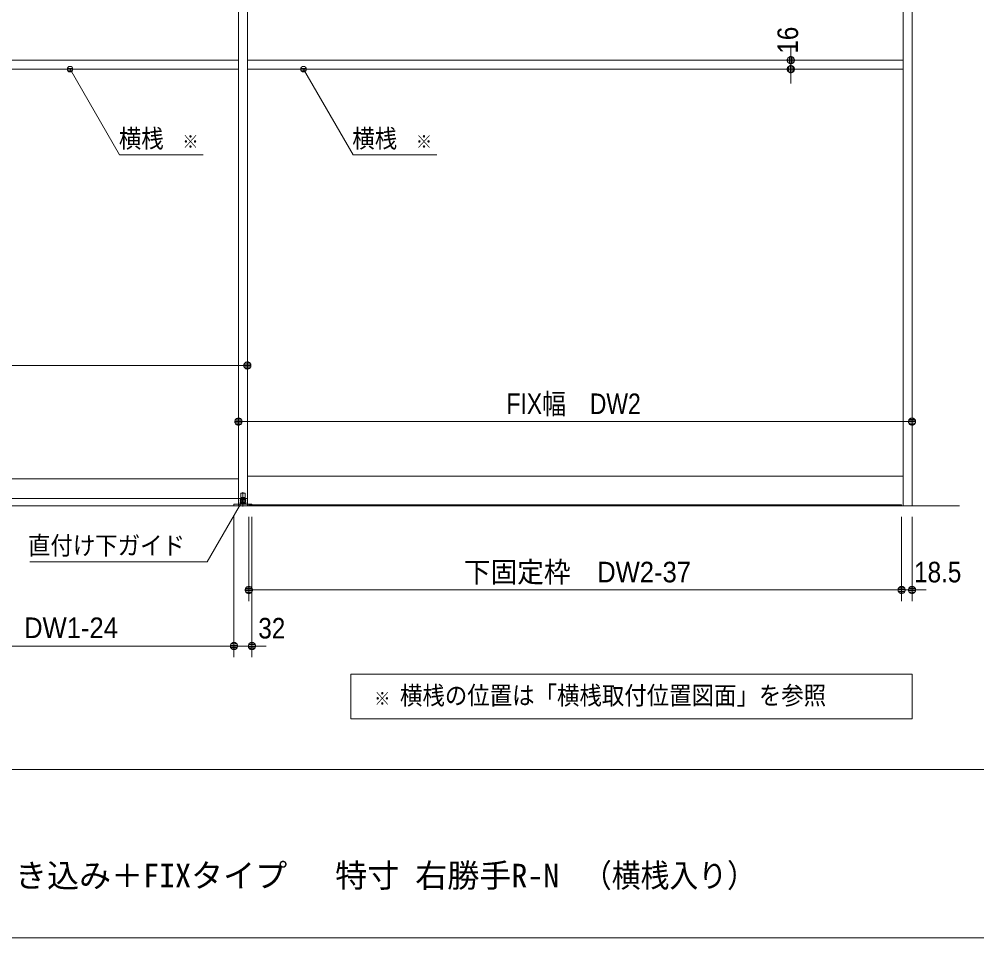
# Model space of a CAD drawing. Units: millimetres, scale not verified. Extents: x -6062 to 6062, y -3045 to 3045.
# Drawn here: x -3694 to -1988, y -2770 to -1133 of the extents above; entities that cross this region are included whole.
import ezdxf
from ezdxf.enums import TextEntityAlignment as Align

# ---------------------------------------------------------------- set-up
doc = ezdxf.new("R2010")
doc.units = ezdxf.units.MM
doc.header["$LTSCALE"] = 20
for name, color, linetype, lineweight in [('0-0_3一般', 7, 'Continuous', 9), ('0-1_2寸法-3', 7, 'Continuous', 9), ('0-2_2寸法-1', 7, 'Continuous', 9), ('0-3_0', 7, 'Continuous', 9), ('0-4_2寸法-2', 7, 'Continuous', 9), ('0-5_1図面枠', 7, 'Continuous', 9)]:
    doc.layers.add(name, color=color, linetype=linetype, lineweight=lineweight)
doc.styles.add('ＭＳ ゴシック', font='')
doc.styles.add('ＭＳ Ｐゴシック', font='')
doc.styles.get('ＭＳ ゴシック').set_extended_font_data('MS Gothic')
doc.styles.get('ＭＳ Ｐゴシック').set_extended_font_data('MS PGothic')

# ---------------------------------------------------------------- blocks, each defined once
blk = doc.blocks.new('グループ-63')
at = {"layer": '0-0_3一般'}
for p, q in [((-6320, 7000), (-6320, -40000)), ((-4623.5, -40000), (-55863.5, -40000))]:
    blk.add_line(p, q, dxfattribs=at)
blk = doc.blocks.new('グループ-64')
at = {"layer": '0-0_3一般'}
for p, q in [((-30320, 6840), (-30320, -40000)), ((-30000, 6840), (-30000, -40000)), ((-6640, -40000), (-6640, 6840)), ((-6320, -40000), (-6320, 6840)), ((-30320, -39740), (-30320, 6100)), ((-53680, -24120), (-30320, -24120)), ((-30000, -24120), (-6640, -24120)), ((-53680, -24440), (-30320, -24440)), ((-30000, -24440), (-6640, -24440)), ((-30320, -39040), (-53680, -39040)), ((-6640, -38940), (-30000, -38940)), ((-30235, -39800), (-30235, -39560)), ((-30225, -39550), (-30095, -39550)), ((-30160, -40027.8), (-30160, -39520)), ((-30085, -39560), (-30085, -39800)), ((-54000, -39740), (-30000, -39740)), ((-30260, -39922), (-30260, -39862)), ((-30200, -39862), (-30260, -39862)), ((-30260, -39942), (-30260, -39922)), ((-30260, -39922), (-30060, -39922)), ((-30085, -39800), (-30235, -39800)), ((-30234, -39800), (-30234, -39862)), ((-30234, -39800), (-30086, -39800)), ((-30120, -39862), (-30200, -39862)), ((-30060, -39862), (-30120, -39862)), ((-30086, -39800), (-30086, -39862)), ((-30060, -39922), (-30060, -39862)), ((-6320, -40000), (-30320, -40000)), ((-29840, -39942), (-30260, -39942))]:
    blk.add_line(p, q, dxfattribs=at)
for points in [[(-30000, -39740), (-30000, 6100), (-54000, 6100)], [(-30260, -39922), (-30060, -39922), (-30060, -39942)], [(-30480, -40000), (-29840, -40000), (-29840, -39942)], [(-30260, -39942), (-30480, -39942), (-30480, -40000)]]:
    blk.add_lwpolyline(points, dxfattribs=at)
blk.add_lwpolyline([(-6690, -39970), (-6690, -40000), (-29950, -40000), (-29950, -39970)], close=True, dxfattribs=at)
for centre, start, end in [((-30225, -39560), 90, 180), ((-30095, -39560), 0, 90)]:
    blk.add_arc(centre, 10, start, end, dxfattribs=at)
blk = doc.blocks.new('グループ-65')
at = {"layer": '0-0_3一般'}
for name in ['グループ-63', 'グループ-64']:
    blk.add_blockref(name, (0, 0), dxfattribs=at)
blk = doc.blocks.new('_Dot')
at = {"layer": '0-3_0'}
for p, q in [((-10, 0), (-20, 0)), ((9.78, 2), (-9.78, 2)), ((7.99, 6), (-7.99, 6)), ((9.16, -3.98), (-9.16, -3.98)), ((6, -7.98), (-6, -7.98))]:
    blk.add_line(p, q, dxfattribs=at)
for points in [[(10, 0), (9.92, 1.25), (9.69, 2.49), (9.3, 3.68), (8.76, 4.82), (8.09, 5.88), (7.29, 6.85), (6.37, 7.71), (5.36, 8.44), (4.26, 9.05), (3.09, 9.51), (1.87, 9.82), (0.63, 9.98), (-0.63, 9.98), (-1.87, 9.82), (-3.09, 9.51), (-4.26, 9.05), (-5.36, 8.44), (-6.37, 7.71), (-7.29, 6.85), (-8.09, 5.88), (-8.76, 4.82), (-9.3, 3.68), (-9.69, 2.49), (-9.92, 1.25), (-10, 0), (0, 0)], [(-10, 0), (-9.92, -1.25), (-9.69, -2.49), (-9.3, -3.68), (-8.76, -4.82), (-8.09, -5.88), (-7.29, -6.85), (-6.37, -7.71), (-5.36, -8.44), (-4.26, -9.05), (-3.09, -9.51), (-1.87, -9.82), (-0.63, -9.98), (0.63, -9.98), (1.87, -9.82), (3.09, -9.51), (4.26, -9.05), (5.36, -8.44), (6.37, -7.71), (7.29, -6.85), (8.09, -5.88), (8.76, -4.82), (9.3, -3.68), (9.69, -2.49), (9.92, -1.25), (10, 0), (0, 0)]]:
    blk.add_lwpolyline(points, close=True, dxfattribs=at)
blk = doc.blocks.new('グループ-74')
at = {"layer": '0-5_1図面枠'}
blk.add_line((-80000, -49400), (80000, -49400), dxfattribs=at)
blk.add_lwpolyline([(-80000, 55400), (80000, 55400), (80000, -55400), (-80000, -55400)], close=True, dxfattribs=at)
blk = doc.blocks.new('図面枠')
at = {"layer": '0-5_1図面枠'}
blk.add_blockref('グループ-74', (0, 0), dxfattribs=at)

msp = doc.modelspace()

# ---------------------------------------------------------------- linework, layer by layer
at = {"layer": '0-1_2寸法-3'}
for p, q in [((-3598.61, -1221.01), (-3608.39, -1221.01)), ((-3599.5, -1225.01), (-3607.5, -1225.01)), ((-3603.33, -1217.01), (-3603.67, -1217.01)), ((-3603.33, -1217.01), (-3603.67, -1217.01)), ((-3182.61, -1221.01), (-3192.39, -1221.01)), ((-3183.5, -1225.01), (-3191.5, -1225.01)), ((-3187.33, -1217.01), (-3187.67, -1217.01)), ((-3187.33, -1217.01), (-3187.67, -1217.01)), ((-3290.61, -1989.01), (-3300.39, -1989.01)), ((-3291.5, -1993.01), (-3299.5, -1993.01)), ((-3295.33, -1985.01), (-3295.67, -1985.01)), ((-3295.33, -1985.01), (-3295.67, -1985.01))]:
    msp.add_line(p, q, dxfattribs=at)
for points in [[(-3366.16, -1374.84), (-3515.26, -1374.84), (-3603.5, -1222)], [(-2950.16, -1374.84), (-3099.26, -1374.84), (-3187.5, -1222)], [(-3295.5, -1990), (-3359.01, -2100), (-3675.02, -2100)]]:
    msp.add_lwpolyline(points, dxfattribs=at)
msp.add_lwpolyline([(-3103.5, -2300), (-2103.5, -2300), (-2103.5, -2380), (-3103.5, -2380)], close=True, dxfattribs=at)
for centre in [(-3603.5, -1222), (-3603.5, -1222), (-3187.5, -1222), (-3187.5, -1222), (-3295.5, -1990), (-3295.5, -1990)]:
    msp.add_circle(centre, 5.01, dxfattribs=at)
at = {"layer": '0-2_2寸法-1'}
for p, q in [((-3287.5, -1730), (-3287.3, -1730)), ((-3300.21, -1750), (-4474.79, -1750)), ((-3303.5, -1830), (-3303.3, -1830)), ((-2103.5, -1830), (-2103.3, -1830)), ((-2116.21, -1850), (-3290.79, -1850)), ((-3311.5, -2017.1), (-3311.5, -2270)), ((-3285, -2020), (-3285, -2170)), ((-2122, -2020), (-2122, -2170)), ((-2134.71, -2150), (-3272.29, -2150)), ((-4474.79, -2250), (-3324.21, -2250))]:
    msp.add_line(p, q, dxfattribs=at)
at = {"layer": '0-4_2寸法-2'}
for p, q in [((-2319.5, -1193.29), (-2319.5, -1180.58)), ((-2319.5, -1206), (-2319.5, -1222)), ((-2299.5, -1206), (-2299.3, -1206)), ((-2299.5, -1222), (-2299.3, -1222)), ((-2319.5, -1234.71), (-2319.5, -1247.42)), ((-3311.5, -2017.1), (-3311.5, -2270)), ((-3279.5, -2020), (-3279.5, -2270)), ((-2122, -2020), (-2122, -2170)), ((-2103.5, -2020), (-2103.5, -2170)), ((-2134.71, -2150), (-2147.42, -2150)), ((-2103.5, -2150), (-2122, -2150)), ((-2090.79, -2150), (-2078.08, -2150)), ((-3324.21, -2250), (-3336.92, -2250)), ((-3311.5, -2250), (-3279.5, -2250)), ((-3266.79, -2250), (-3254.08, -2250))]:
    msp.add_line(p, q, dxfattribs=at)

# ---------------------------------------------------------------- block references
at = {"layer": '0-0_3一般', "xscale": 0.05, "yscale": 0.05}
msp.add_blockref('グループ-65', (-1787.5, 0), dxfattribs=at)
at = {"layer": '0-2_2寸法-1', "xscale": 0.6356201, "yscale": 0.6356201}
for p in [(-3287.5, -1750), (-2103.5, -1850), (-2122, -2150), (-3311.5, -2250)]:
    msp.add_blockref('_Dot', p, dxfattribs=at)
at = {"layer": '0-2_2寸法-1', "xscale": 0.6356201, "yscale": 0.6356201, "rotation": 180}
for p in [(-3303.5, -1850), (-3285, -2150)]:
    msp.add_blockref('_Dot', p, dxfattribs=at)
at = {"layer": '0-4_2寸法-2', "xscale": 0.6356201, "yscale": 0.6356201}
for p, rotation in [((-2319.5, -1206), 270), ((-2319.5, -1222), 90), ((-2103.5, -2150), 180), ((-3279.5, -2250), 180)]:
    msp.add_blockref('_Dot', p, dxfattribs=dict(at, rotation=rotation))
for p in [(-2122, -2150), (-3311.5, -2250)]:
    msp.add_blockref('_Dot', p, dxfattribs=at)
at = {"layer": '0-5_1図面枠', "xscale": 0.05, "yscale": 0.05}
msp.add_blockref('図面枠', (-1787.5, 0), dxfattribs=at)

# ---------------------------------------------------------------- texts
at = {"layer": '0-1_2寸法-3', "style": 'ＭＳ ゴシック', "width": 0.9}
for s, height, p in [('横桟', 32.55, (-3516.61, -1371.66)), ('横桟', 32.55, (-3100.61, -1371.66)), ('※', 23.31, (-3403.26, -1369.88)), ('※', 23.31, (-2987.26, -1369.88)), ('直付け下ガイド', 32.55, (-3678.47, -2096.83)), ('横桟の位置は「横桟取付位置図面」を参照', 32.55, (-3015.68, -2364.03)), ('※', 23.31, (-3061.52, -2362.25))]:
    msp.add_text(s, height=height, dxfattribs=at).set_placement(p, align=Align.BOTTOM_LEFT)
at = {"layer": '0-2_2寸法-1', "style": 'ＭＳ Ｐゴシック'}
for s, height, width, p in [('FIX幅\u3000DW2', 36.69, 0.85, (-2826, -1847.65)), ('下固定枠\u3000DW2-37', 36.66, 0.95, (-2901.87, -2147.47)), ('直付け下ガイド取付位置\u3000DW1-24', 36.69, 0.95, (-4255.88, -2246.79))]:
    msp.add_text(s, height=height, dxfattribs=dict(at, width=width)).set_placement(p, align=Align.BOTTOM_LEFT)
at = {"layer": '0-4_2寸法-2', "style": 'ＭＳ Ｐゴシック', "width": 0.9}
msp.add_text('16', height=36.66, rotation=90, dxfattribs=at).set_placement((-2295.53, -1194.33), align=Align.BOTTOM_LEFT)
for s, height, p in [('18.5', 36.69, (-2099.71, -2147.52)), ('32', 36.66, (-3268.09, -2247.52))]:
    msp.add_text(s, height=height, dxfattribs=at).set_placement(p, align=Align.BOTTOM_LEFT)
at = {"layer": '0-5_1図面枠', "style": 'ＭＳ ゴシック'}
msp.add_text('1枚引き込み＋FIXタイプ \u3000特寸 右勝手R-N', height=41.84, dxfattribs=at).set_placement((-3844.15, -2692.37), align=Align.BOTTOM_LEFT)
at = {"layer": '0-5_1図面枠', "style": 'ＭＳ ゴシック', "width": 0.9}
msp.add_text('（横桟入り）', height=41.84, dxfattribs=at).set_placement((-2689.82, -2692.37), align=Align.BOTTOM_LEFT)

doc.saveas('drawing.dxf')
